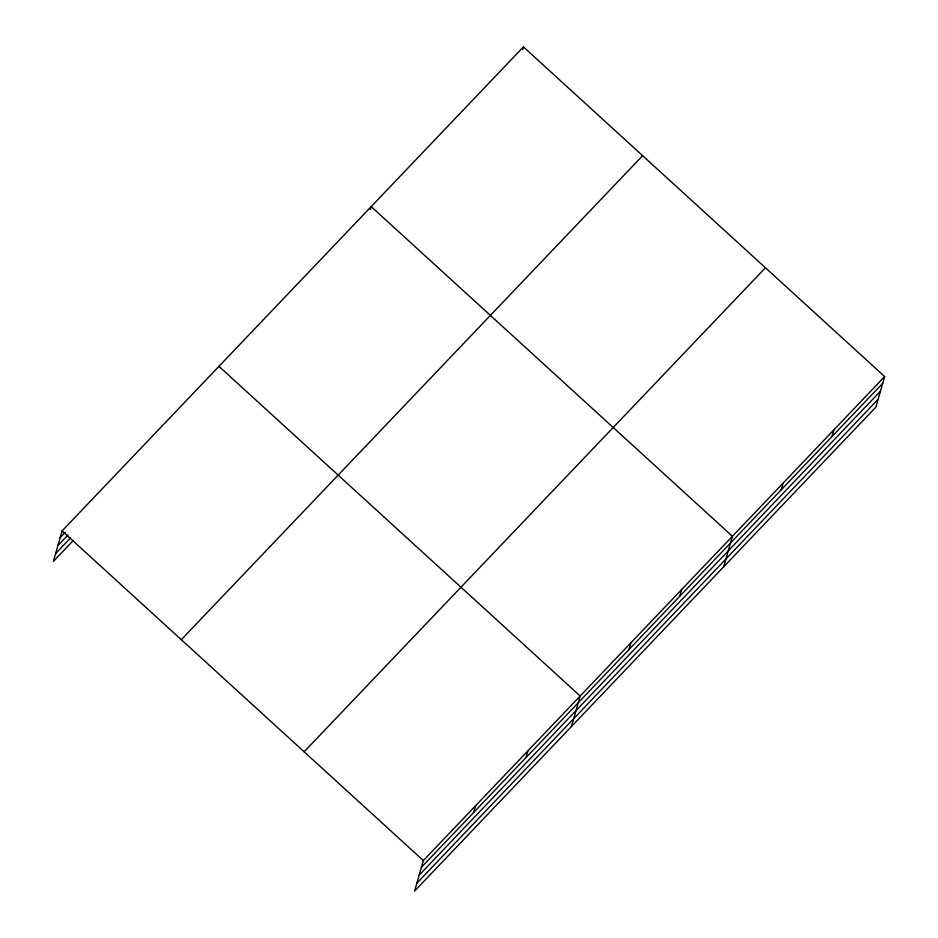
<?xml version="1.0" encoding="UTF-8"?>
<svg xmlns="http://www.w3.org/2000/svg" width="938" height="938" viewBox="0 0 938 938"><rect width="100%" height="100%" fill="white"/><g stroke="black" fill="none" stroke-linecap="round" stroke-linejoin="round"><path stroke-width="1.41" d="M884.651 376.572L423.331 860.568L414.573 891.1L875.893 407.104L884.651 376.572L523.427 46.9L62.107 530.896L53.349 561.428L73.457 540.335M370.416 209.326L371.19 206.618L732.414 536.29L723.667 566.822M522.642 49.608L523.427 46.9M473.678 812.484L475.613 805.719M525.96 757.634L527.895 750.857M571.43 726.54L580.176 696.008L218.953 366.336M628.988 649.53L630.922 642.765M679.733 596.298L681.668 589.521M781.225 489.812L783.16 483.047M831.971 436.569L833.905 429.803M60.161 537.673L65.191 532.397M57.91 545.517L67.97 534.965M55.6 553.596L70.678 537.767M181.304 639.693L642.624 155.685M304.123 751.784L765.443 267.776M421.397 867.333L882.705 383.337M419.145 875.177L880.465 391.181M416.824 883.256L878.144 399.26M62.107 530.896L423.331 860.568"/></g></svg>
